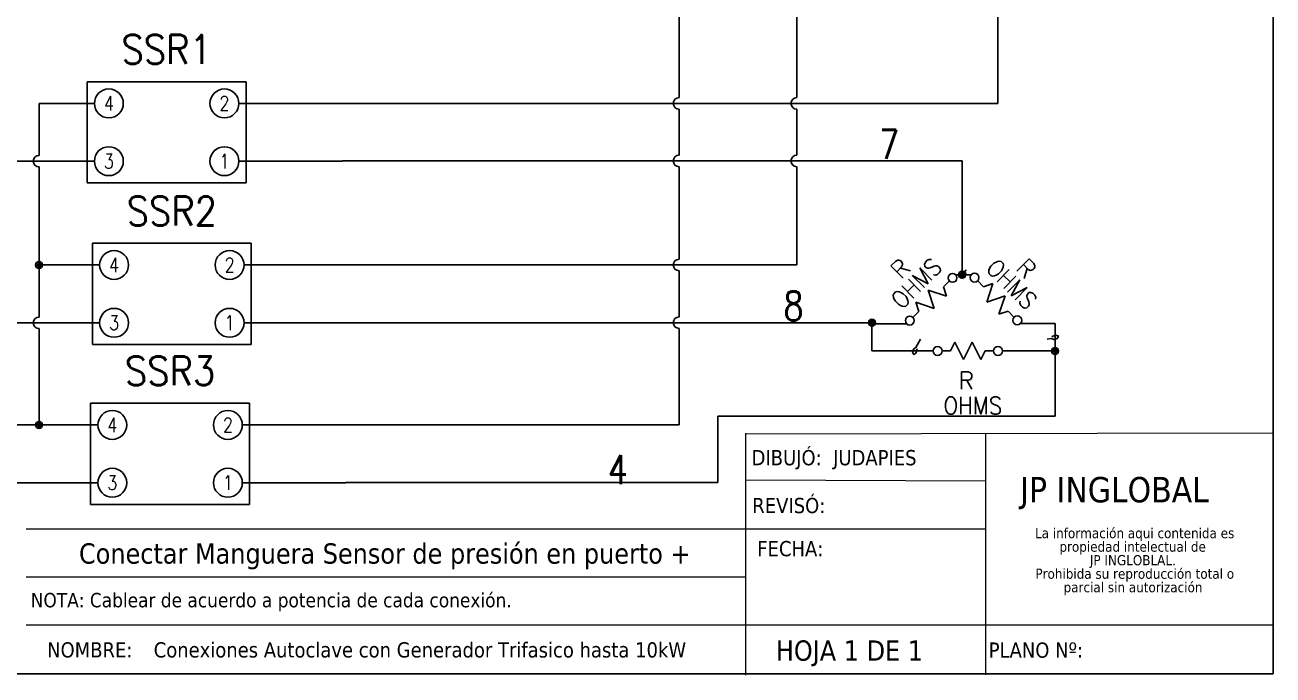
# Model space of a CAD drawing. Header units: millimetres. Extents: x 123.5 to 144.3, y 105.4 to 121.6.
# Drawn here: x 133.45 to 144.26, y 105.39 to 111.02 of the extents above; entities that cross this region are included whole.
import ezdxf
from ezdxf.enums import TextEntityAlignment as Align

# ---------------------------------------------------------------- set-up
doc = ezdxf.new("R2010")
doc.units = ezdxf.units.MM
doc.linetypes.add('CENTERX2', pattern=[20.32, 12.7, -2.54, 2.54, -2.54])
for name, color, linetype in [('CONTORNO', 179, 'Continuous'), ('MISC', 7, 'Continuous'), ('SYMS', 7, 'Continuous'), ('TAGS', 250, 'Continuous'), ('TERMS', 250, 'Continuous'), ('WIREFIXED', 7, 'Continuous'), ('WIRES', 7, 'Continuous')]:
    doc.layers.add(name, color=color, linetype=linetype)
doc.layers.add('WIRENO', color=7, linetype='Continuous', true_color=0x000000)
doc.styles.add('SLDTEXTSTYLE0', font='tahoma.ttf')
doc.styles.add('SLDTEXTSTYLE1', font='tahomabd.ttf')
doc.styles.add('WD', font='romans.shx')

# ---------------------------------------------------------------- blocks, each defined once
blk = doc.blocks.new('SW_NOTE_2')
at = {"layer": 'CONTORNO', "color": 0, "char_height": 1.0583, "attachment_point": 2, "style": 'SLDTEXTSTYLE0'}
for s, insert in [('La información aqui contenida es ', (10.29, 1.34)), ('propiedad intelectual de', (10.08, -0.07)), ('JP INGLOBLAL.', (10.1, -1.48)), ('Prohibida su reproducción total o ', (10.3, -2.89)), ('parcial sin autorización', (10.12, -4.3))]:
    blk.add_mtext(s, dxfattribs=dict(at, insert=insert))
blk = doc.blocks.new('HRE1T')
for p, q in [((-0.125, 0), (-0.1875, 0)), ((-0.125, 0), (-0.0938, 0.0625)), ((-0.0938, 0.0625), (-0.0312, -0.0625)), ((-0.0312, -0.0625), (0.0312, 0.0625)), ((0.0312, 0.0625), (0.0938, -0.0625)), ((0.0938, -0.0625), (0.125, 0)), ((0.125, 0), (0.1875, 0))]:
    blk.add_line(p, q)
for centre in [(-0.2178, 0), (0.2178, 0)]:
    blk.add_circle(centre, 0.0322)
at = {"style": 'WD'}
for tag, width, p in [('INST', 0.7, (0, 0.8883)), ('LOC', 0.7, (0, 0.7187)), ('DESC1', 0.7, (0, 0.5625)), ('DESC2', 0.7, (0, 0.4062)), ('RATING1', 0.9, (0.0055, 0.0938))]:
    blk.add_attdef(tag, text='', height=0.125, dxfattribs=dict(at, width=width)).set_placement(p, align=Align.CENTER)
blk.add_attdef('TAG1', text='', height=0.125, dxfattribs=at).set_placement((0, 0.25), align=Align.CENTER)
for tag, p, height, flags in [('FAMILY', (0.2047, 0.1523), 0.01, 9), ('X4TERM01', (-0.25, 0), 0.0125, 1), ('X1TERM02', (0.25, 0), 0.0125, 1)]:
    blk.add_attdef(tag, p, '', height=height, dxfattribs=dict(at, flags=flags))
at = {"linetype": 'Continuous', "style": 'WD', "flags": 9}
for tag, p in [('MFG', (0.2278, 0.0887)), ('CAT', (0.2297, 0.1082)), ('ASSYCODE', (0.2188, 0.0625))]:
    blk.add_attdef(tag, text='', height=0.01, dxfattribs=at).set_placement(p, align=Align.CENTER)
at = {"linetype": 'Continuous', "style": 'WD', "flags": 8}
blk.add_attdef('TERM01', text='', height=0.125, dxfattribs=at).set_placement((-0.3125, -0.047), align=Align.TOP_RIGHT)
blk.add_attdef('TERM02', text='', height=0.125, dxfattribs=at).set_placement((0.3125, -0.047), align=Align.TOP_LEFT)
at = {"style": 'WD', "width": 0.9}
blk.add_attdef('RATING2', text='', height=0.125, dxfattribs=at).set_placement((0.0055, -0.125), align=Align.TOP_CENTER)
blk = doc.blocks.new('HDV1TFL')
for p, q in [((0.3438, 0.3438), (-0.3438, 0.3438)), ((-0.3438, 0.3438), (-0.3438, -0.0938)), ((0.3438, -0.0938), (0.3438, 0.3438)), ((-0.3438, -0.0938), (0.3438, -0.0938))]:
    blk.add_line(p, q)
for centre in [(-0.25, 0.25), (0.25, 0.25), (-0.25, 0), (0.25, 0)]:
    blk.add_circle(centre, 0.0625)
at = {"style": 'WD'}
for tag, width, p in [('INST', 0.7, (0.0055, 0.747)), ('LOC', 0.7, (0.0055, 0.5774)), ('TAG1', 0.9, (0, 0.4211)), ('RATING2', 0.7, (0, 0.0313)), ('DESC1', 0.7, (0, -0.2932)), ('DESC2', 0.7, (0, -0.4495)), ('XREF', 0.7, (0, -0.6057))]:
    blk.add_attdef(tag, text='', height=0.125, dxfattribs=dict(at, width=width)).set_placement(p, align=Align.CENTER)
at = {"style": 'WD', "flags": 9}
blk.add_attdef('FAMILY', text='', height=0.01, dxfattribs=at).set_placement((-0.0053, 0.3886), align=Align.CENTER)
at = {"linetype": 'Continuous', "style": 'WD', "flags": 1}
for tag, p in [('CAT', (0, 0.3781)), ('MFG', (0, 0.3592))]:
    blk.add_attdef(tag, text='', height=0.01, dxfattribs=at).set_placement(p, align=Align.MIDDLE)
at = {"style": 'WD', "flags": 1}
for tag, p in [('X2TERM03', (-0.25, 0.3125)), ('X2TERM04', (0.25, 0.3125)), ('X4TERM03', (-0.3125, 0.25)), ('X1TERM04', (0.3125, 0.25)), ('X4TERM01', (-0.3125, 0)), ('X1TERM02', (0.3125, 0)), ('X8TERM01', (-0.25, -0.0625)), ('X8TERM02', (0.25, -0.0625))]:
    blk.add_attdef(tag, p, '', height=0.0125, dxfattribs=at)
at = {"linetype": 'Continuous', "style": 'WD', "flags": 9}
blk.add_attdef('ASSYCODE', text='', height=0.01, dxfattribs=at).set_placement((0, 0.3281), align=Align.CENTER)
at = {"linetype": 'Continuous', "style": 'WD', "width": 0.8, "flags": 8}
for tag, p in [('TERM03', (-0.25, 0.25)), ('TERM04', (0.25, 0.25)), ('TERM01', (-0.25, 0)), ('TERM02', (0.25, 0))]:
    blk.add_attdef(tag, text='', height=0.0625, dxfattribs=at).set_placement(p, align=Align.MIDDLE)
at = {"style": 'WD', "width": 0.7}
blk.add_attdef('RATING1', text='', height=0.125, dxfattribs=at).set_placement((0, 0.25), align=Align.MIDDLE)
blk = doc.blocks.new('WDDOT')
for radius in [0.03, 0.0187, 0.00929]:
    blk.add_circle((0, 0), radius)
blk = doc.blocks.new('WD_WNH')
at = {"linetype": 'Continuous', "style": 'WD', "width": 0.8}
blk.add_attdef('WIRENO', text='', height=0.125, dxfattribs=at).set_placement((0, 0.0625), align=Align.CENTER)
at = {"style": 'WD', "flags": 1}
for tag, p in [('W01USER', (0, 0.0781)), ('W02USER', (0, 0.0703)), ('W03USER', (0, 0.0625)), ('W04USER', (0, 0.0547)), ('W05USER', (0, 0.0469)), ('W06USER', (0, 0.0391)), ('W07USER', (0, 0.0312)), ('W08USER', (0, 0.0234)), ('W09USER', (0, 0.0156)), ('W10USER', (0, 0.0078))]:
    blk.add_attdef(tag, text='', height=0.005, dxfattribs=at).set_placement(p, align=Align.CENTER)
blk = doc.blocks.new('WD_WNV')
at = {"linetype": 'Continuous', "style": 'WD', "width": 0.8}
blk.add_attdef('WIRENO', text='', height=0.125, dxfattribs=at).set_placement((-0.05, 0), align=Align.MIDDLE_RIGHT)
at = {"style": 'WD', "flags": 1}
for tag, p in [('W01USER', (-0.0625, 0.0938)), ('W02USER', (-0.0625, 0.0859)), ('W03USER', (-0.0625, 0.0781)), ('W04USER', (-0.0625, 0.0703)), ('W05USER', (-0.0625, 0.0625)), ('W06USER', (-0.0625, 0.0547)), ('W07USER', (-0.0625, 0.0469)), ('W08USER', (-0.0625, 0.0391)), ('W09USER', (-0.0625, 0.0312)), ('W10USER', (-0.0625, 0.0234))]:
    blk.add_attdef(tag, text='', height=0.005, dxfattribs=at).set_placement(p, align=Align.CENTER)

msp = doc.modelspace()

# ---------------------------------------------------------------- linework, layer by layer
at = {"color": 7, "linetype": 'Continuous'}
for p, q in [((144.256, 105.405), (144.256, 121.59)), ((123.506, 105.405), (144.256, 105.405))]:
    msp.add_line(p, q, dxfattribs=at)
at = {"color": 7, "linetype": 'CENTERX2', "lineweight": 0}
for p in [(144.256, 108.823), (133.462, 105.405)]:
    msp.add_line(p, (144.256, 105.405), dxfattribs=at)
at = {"color": 7, "linetype": 'Continuous', "lineweight": 0}
for p, q in [((144.256, 107.486), (139.686, 107.478)), ((139.691, 107.486), (139.691, 105.394)), ((141.766, 107.486), (141.766, 105.397)), ((141.766, 107.071), (139.692, 107.079)), ((141.766, 106.656), (133.465, 106.656)), ((139.691, 106.241), (133.465, 106.241)), ((144.256, 105.826), (133.465, 105.826))]:
    msp.add_line(p, q, dxfattribs=at)
at = {"layer": 'WIREFIXED'}
for points in [[(141.6, 108.9), (141.587, 108.887), (141.567, 108.878), (141.557, 108.848), (141.567, 108.828), (141.587, 108.838), (141.597, 108.868), (141.592, 108.878)], [(141.206, 108.3), (141.165, 108.228), (141.146, 108.218), (141.136, 108.188), (141.146, 108.169), (141.165, 108.179), (141.175, 108.208), (141.17, 108.218)]]:
    msp.add_lwpolyline(points, dxfattribs=at)
at = {"layer": 'WIRENO'}
msp.add_lwpolyline([(142.3, 108.3), (142.339, 108.307), (142.359, 108.297), (142.388, 108.307), (142.398, 108.327), (142.378, 108.336), (142.349, 108.327), (142.344, 108.317)], dxfattribs=at)
at = {"layer": 'WIRES'}
for p, q in [((141.875, 110.34), (141.875, 117.237)), ((139.115, 112.045), (139.115, 110.39)), ((140.134, 111.3), (140.134, 110.39)), ((134.056, 110.34), (133.577, 110.34)), ((133.577, 110.34), (133.577, 109.89)), ((135.306, 110.34), (141.875, 110.34)), ((139.115, 110.29), (139.115, 109.892)), ((140.134, 110.29), (140.134, 109.892)), ((134.056, 109.84), (133.319, 109.84)), ((133.577, 109.79), (133.577, 108.942)), ((135.306, 109.84), (136.202, 109.84)), ((136.202, 109.842), (136.764, 109.842)), ((136.764, 109.842), (141.564, 109.842)), ((139.115, 109.792), (139.115, 108.992)), ((140.134, 109.792), (140.134, 108.942)), ((141.564, 109.842), (141.564, 108.858)), ((134.101, 108.942), (133.577, 108.942)), ((133.577, 108.942), (133.577, 108.492)), ((140.134, 108.942), (135.351, 108.942)), ((139.115, 108.892), (139.115, 108.493)), ((141.509, 108.858), (141.644, 108.858)), ((134.101, 108.442), (133.319, 108.442)), ((135.351, 108.442), (136.247, 108.442)), ((136.247, 108.443), (136.81, 108.443)), ((136.81, 108.443), (140.785, 108.443)), ((133.577, 108.392), (133.577, 107.558)), ((139.115, 108.393), (139.115, 107.558)), ((140.785, 108.198), (140.785, 108.434)), ((140.785, 108.434), (141.085, 108.434)), ((142.369, 108.436), (142.069, 108.436)), ((142.369, 108.198), (142.369, 108.436)), ((141.314, 108.198), (140.785, 108.198)), ((141.914, 108.198), (142.369, 108.198)), ((142.369, 107.634), (142.369, 108.198)), ((139.45, 107.06), (139.45, 107.634)), ((139.45, 107.634), (142.369, 107.634)), ((134.086, 107.558), (129.666, 107.558)), ((139.115, 107.558), (135.336, 107.558)), ((134.086, 107.058), (129.288, 107.058)), ((135.336, 107.058), (136.232, 107.058)), ((136.232, 107.06), (136.794, 107.06)), ((136.794, 107.06), (139.45, 107.06))]:
    msp.add_line(p, q, dxfattribs=at)
for centre in [(139.115, 110.34), (140.134, 110.34), (133.577, 109.84), (139.115, 109.842), (140.134, 109.842), (139.115, 108.942), (133.577, 108.442), (139.115, 108.443)]:
    msp.add_arc(centre, 0.05, 90, 270, dxfattribs=at)

# ---------------------------------------------------------------- block references
at = {"layer": 'CONTORNO', "color": 7, "xscale": 0.083, "yscale": 0.083, "zscale": 0.083}
msp.add_blockref('SW_NOTE_2', (142.204, 106.555), dxfattribs=at)
at = {"layer": 'SYMS'}
ref = msp.add_blockref('HDV1TFL', (134.681, 109.84), dxfattribs=dict(at, xscale=2, yscale=2, zscale=2))
ref.add_attrib('TERM03', '4', dxfattribs={"layer": 'TERMS', "linetype": 'Continuous', "height": 0.125, "style": 'WD', "width": 0.8, "flags": 8}).set_placement((134.181, 110.34), align=Align.MIDDLE)
ref.add_attrib('TERM04', '2', dxfattribs={"layer": 'TERMS', "linetype": 'Continuous', "height": 0.125, "style": 'WD', "width": 0.8, "flags": 8}).set_placement((135.181, 110.34), align=Align.MIDDLE)
ref.add_attrib('TERM02', '1', dxfattribs={"layer": 'TERMS', "linetype": 'Continuous', "height": 0.125, "style": 'WD', "width": 0.8, "flags": 8}).set_placement((135.181, 109.84), align=Align.MIDDLE)
ref.add_attrib('TERM01', '3', dxfattribs={"layer": 'TERMS', "linetype": 'Continuous', "height": 0.125, "style": 'WD', "width": 0.8, "flags": 8}).set_placement((134.181, 109.84), align=Align.MIDDLE)
ref.add_attrib('TAG1', 'SSR1', dxfattribs={"layer": 'TAGS', "height": 0.25, "style": 'WD', "width": 0.9}).set_placement((134.681, 110.683), align=Align.CENTER)
ref = msp.add_blockref('HDV1TFL', (134.726, 108.442), dxfattribs=dict(at, xscale=2, yscale=2, zscale=2))
ref.add_attrib('TERM03', '4', dxfattribs={"layer": 'TERMS', "linetype": 'Continuous', "height": 0.125, "style": 'WD', "width": 0.8, "flags": 8}).set_placement((134.226, 108.942), align=Align.MIDDLE)
ref.add_attrib('TERM04', '2', dxfattribs={"layer": 'TERMS', "linetype": 'Continuous', "height": 0.125, "style": 'WD', "width": 0.8, "flags": 8}).set_placement((135.226, 108.942), align=Align.MIDDLE)
ref.add_attrib('TERM02', '1', dxfattribs={"layer": 'TERMS', "linetype": 'Continuous', "height": 0.125, "style": 'WD', "width": 0.8, "flags": 8}).set_placement((135.226, 108.442), align=Align.MIDDLE)
ref.add_attrib('TERM01', '3', dxfattribs={"layer": 'TERMS', "linetype": 'Continuous', "height": 0.125, "style": 'WD', "width": 0.8, "flags": 8}).set_placement((134.226, 108.442), align=Align.MIDDLE)
ref.add_attrib('TAG1', 'SSR2', dxfattribs={"layer": 'TAGS', "height": 0.25, "style": 'WD', "width": 0.9}).set_placement((134.726, 109.284), align=Align.CENTER)
ref = msp.add_blockref('HRE1T', (141.297, 108.646), dxfattribs=dict(at, xscale=1.2, yscale=1.2, zscale=1.2, rotation=45))
ref.add_attrib('RATING1', 'OHMS', dxfattribs={"layer": 'MISC', "color": 250, "height": 0.15, "rotation": 45, "style": 'WD', "width": 0.9}).set_placement((141.222, 108.73), align=Align.CENTER)
ref.add_attrib('TAG1', 'R', dxfattribs={"layer": 'TAGS', "color": 250, "height": 0.15, "rotation": 45, "style": 'WD'}).set_placement((141.085, 108.858), align=Align.CENTER)
ref = msp.add_blockref('HRE1T', (141.857, 108.648), dxfattribs=dict(at, xscale=1.2, yscale=1.2, zscale=1.2, rotation=315))
ref.add_attrib('RATING1', 'OHMS', dxfattribs={"layer": 'MISC', "color": 250, "height": 0.15, "rotation": 315, "style": 'WD', "width": 0.9}).set_placement((141.941, 108.723), align=Align.CENTER)
ref.add_attrib('TAG1', 'R', dxfattribs={"layer": 'TAGS', "color": 250, "height": 0.15, "rotation": 315, "style": 'WD'}).set_placement((142.069, 108.86), align=Align.CENTER)
for p in [(133.577, 108.942), (141.564, 108.858), (140.785, 108.443), (142.369, 108.198), (133.577, 107.558)]:
    msp.add_blockref('WDDOT', p, dxfattribs=at)
ref = msp.add_blockref('HRE1T', (141.614, 108.198), dxfattribs=dict(at, xscale=1.2, yscale=1.2, zscale=1.2))
ref.add_attrib('RATING1', 'OHMS', dxfattribs={"layer": 'MISC', "color": 250, "height": 0.15, "rotation": 360, "style": 'WD', "width": 0.9}).set_placement((141.657, 107.651), align=Align.CENTER)
ref.add_attrib('TAG1', 'R', dxfattribs={"layer": 'TAGS', "color": 250, "height": 0.15, "rotation": 360, "style": 'WD'}).set_placement((141.602, 107.867), align=Align.CENTER)
ref = msp.add_blockref('HDV1TFL', (134.711, 107.058), dxfattribs=dict(at, xscale=2, yscale=2, zscale=2))
ref.add_attrib('TERM03', '4', dxfattribs={"layer": 'TERMS', "linetype": 'Continuous', "height": 0.125, "style": 'WD', "width": 0.8, "flags": 8}).set_placement((134.211, 107.558), align=Align.MIDDLE)
ref.add_attrib('TERM04', '2', dxfattribs={"layer": 'TERMS', "linetype": 'Continuous', "height": 0.125, "style": 'WD', "width": 0.8, "flags": 8}).set_placement((135.211, 107.558), align=Align.MIDDLE)
ref.add_attrib('TERM02', '1', dxfattribs={"layer": 'TERMS', "linetype": 'Continuous', "height": 0.125, "style": 'WD', "width": 0.8, "flags": 8}).set_placement((135.211, 107.058), align=Align.MIDDLE)
ref.add_attrib('TERM01', '3', dxfattribs={"layer": 'TERMS', "linetype": 'Continuous', "height": 0.125, "style": 'WD', "width": 0.8, "flags": 8}).set_placement((134.211, 107.058), align=Align.MIDDLE)
ref.add_attrib('TAG1', 'SSR3', dxfattribs={"layer": 'TAGS', "height": 0.25, "style": 'WD', "width": 0.9}).set_placement((134.711, 107.901), align=Align.CENTER)
at = {"layer": 'WIREFIXED'}
ref = msp.add_blockref('WD_WNH', (140.859, 109.565), dxfattribs=dict(at, xscale=2, yscale=2, zscale=2))
ref.add_attrib('WIRENOF', '7', dxfattribs={"linetype": 'Continuous', "height": 0.25, "style": 'WD', "width": 0.8}).set_placement((140.933, 109.786), align=Align.BOTTOM_CENTER)
ref = msp.add_blockref('WD_WNH', (140.032, 108.167), dxfattribs=dict(at, xscale=2, yscale=2, zscale=2))
ref.add_attrib('WIRENOF', '8', dxfattribs={"linetype": 'Continuous', "height": 0.25, "style": 'WD', "width": 0.8}).set_placement((140.106, 108.388), align=Align.BOTTOM_CENTER)
at = {"layer": 'WIRENO'}
ref = msp.add_blockref('WD_WNV', (138.893, 107.246), dxfattribs=dict(at, xscale=2, yscale=2, zscale=2))
ref.add_attrib('WIRENO', '4', dxfattribs={"linetype": 'Continuous', "height": 0.25, "style": 'WD', "width": 0.8}).set_placement((138.672, 107.172), align=Align.MIDDLE_RIGHT)

# ---------------------------------------------------------------- texts
at = {"color": 7, "linetype": 'Continuous', "lineweight": 0, "attachment_point": 1, "style": 'SLDTEXTSTYLE0'}
for s, insert, char_height in [('REVISÓ:', (139.749, 106.927), 0.1318), ('FECHA:', (139.792, 106.554), 0.1318), ('NOTA: Cablear de acuerdo a potencia de cada conexión.', (133.505, 106.105), 0.1245), ('\\pi-0.39529,l0.52705,t1.0541;NOMBRE:^IConexiones Autoclave con Generador Trifasico hasta 10kW', (133.515, 105.678), 0.13176), ('HOJA 1 DE 1', (139.953, 105.694), 0.17568), ('PLANO Nº:', (141.795, 105.676), 0.1318)]:
    msp.add_mtext(s, dxfattribs=dict(at, insert=insert, char_height=char_height))
at = {"layer": 'CONTORNO', "color": 7}
for s, insert, char_height, attachment_point, style in [('DIBUJÓ:  JUDAPIES', (139.743, 107.341), 0.13176, 1, 'SLDTEXTSTYLE0'), ('    Conectar Manguera Sensor de presión en puerto +', (136.437, 106.534), 0.17568, 2, 'SLDTEXTSTYLE1')]:
    msp.add_mtext(s, dxfattribs=dict(at, insert=insert, char_height=char_height, attachment_point=attachment_point, style=style))
at = {"layer": 'CONTORNO', "insert": (142.067, 107.108), "char_height": 0.2196, "attachment_point": 1, "style": 'SLDTEXTSTYLE1'}
msp.add_mtext('JP INGLOBAL', dxfattribs=at)

doc.saveas('drawing.dxf')
